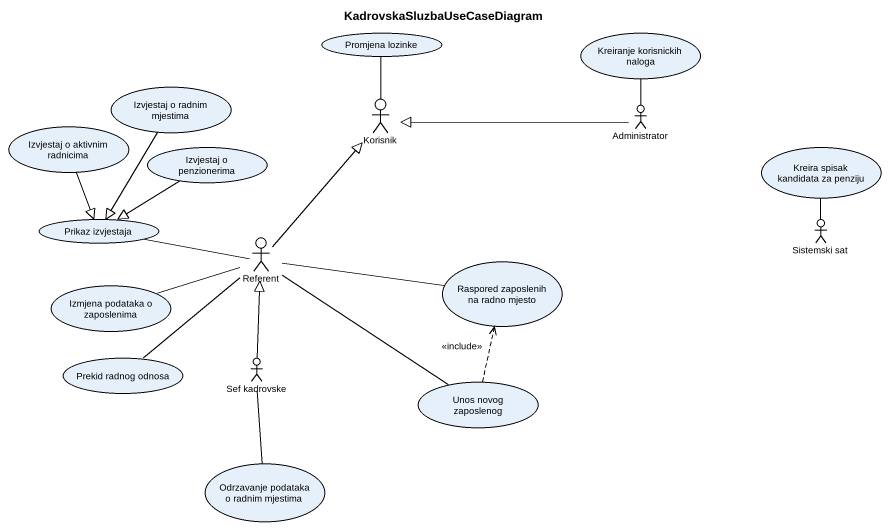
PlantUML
@startuml
title KadrovskaSluzbaUseCaseDiagram
usecase "Promjena lozinke" as Promjena_lozinke
usecase "Kreiranje korisnickih naloga" as Kreiranje_korisnickih_naloga
usecase "Izvjestaj o radnim mjestima" as Izvjestaj_o_radnim_mjestima
actor Korisnik
usecase "Izvjestaj o aktivnim radnicima" as Izvjestaj_o_aktivnim
actor Administrator
usecase "Izvjestaj o penzionerima" as Izvjestaj_o_penzionerima
usecase "Kreira spisak kandidata za penziju" as Kreira_spisak_kandidata_za
usecase "Prikaz izvjestaja" as Prikaz_izvjestaja
actor Referent
actor "Sistemski sat" as Sistemski_sat
usecase "Izmjena podataka o zaposlenima" as Izmjena_podataka_o
usecase "Raspored zaposlenih na radno mjesto" as Raspored_zaposlenih_na
usecase "Prekid radnog odnosa" as Prekid_radnog_odnosa
actor "Sef kadrovske" as Sef_kadrovske
usecase "Unos novog zaposlenog" as Unos_novog_zaposlenog
usecase "Odrzavanje podataka o radnim mjestima" as Odrzavanje_podataka_o
Izvjestaj_o_radnim_mjestima --|> Prikaz_izvjestaja
Korisnik -up- Promjena_lozinke
Izvjestaj_o_aktivnim --|> Prikaz_izvjestaja
Administrator -up- Kreiranje_korisnickih_naloga
Administrator -left-|> Korisnik
Izvjestaj_o_penzionerima --|> Prikaz_izvjestaja
Referent -up-|> Korisnik
Referent -left- Prikaz_izvjestaja
Referent -left- Izmjena_podataka_o
Referent -right- Raspored_zaposlenih_na
Referent -- Prekid_radnog_odnosa
Referent -- Unos_novog_zaposlenog
Sistemski_sat -up- Kreira_spisak_kandidata_za
Sef_kadrovske -up-|> Referent
Sef_kadrovske -- Odrzavanje_podataka_o
Unos_novog_zaposlenog .up.> Raspored_zaposlenih_na : <<include>>
@enduml
